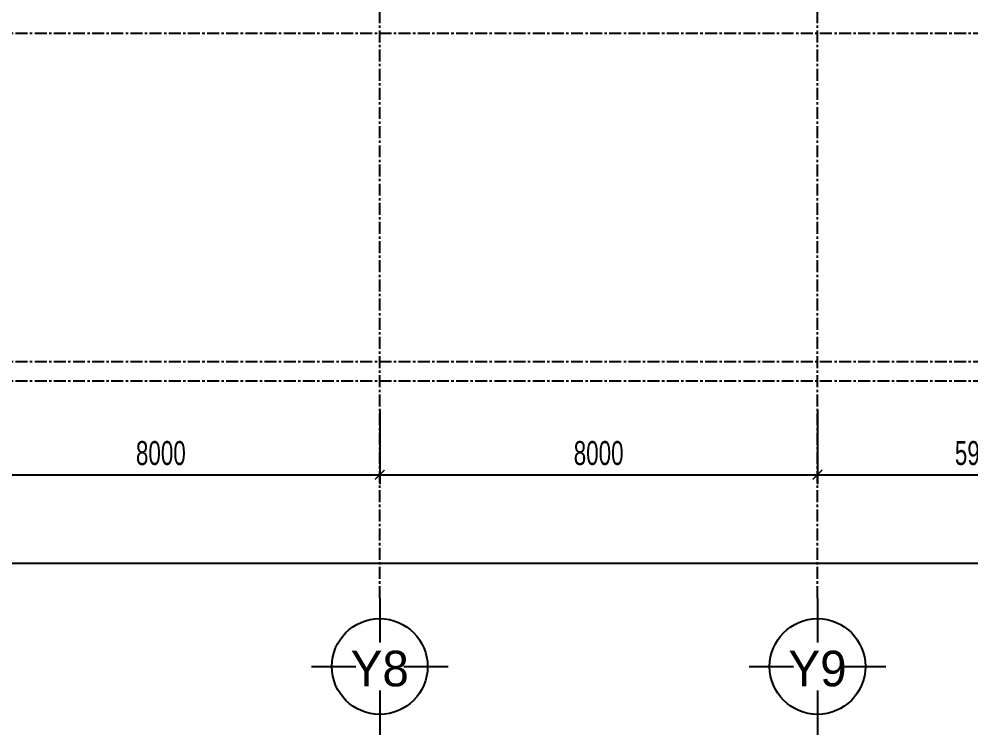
# Model space of a CAD drawing. Header units: inches. Extents: x 2 to 32666, y -5537 to 22.
# Drawn here: x 13998.2 to 14097.6, y -3938.7 to -3863.9 of the extents above; entities that cross this region are included whole.
import ezdxf
from ezdxf.enums import TextEntityAlignment as Align

# ---------------------------------------------------------------- set-up
doc = ezdxf.new("R2010")
doc.units = ezdxf.units.IN
doc.header["$MEASUREMENT"] = 0
doc.linetypes.add('CENTER', pattern=[2, 1.25, -0.25, 0.25, -0.25])
doc.layers.get('Defpoints').update_dxf_attribs({"lineweight": 9})
for name, color, linetype in [('1', 1, 'Continuous'), ('DIM', 8, 'Continuous'), ('Kyhieu', 7, 'Continuous'), ('Tim truc', 8, 'Continuous')]:
    doc.layers.add(name, color=color, linetype=linetype)
doc.styles.add('AVO', font='VAVOB.TTF')
doc.styles.add('ST1', font='vnshx.shx', dxfattribs={"width": 0.7})
doc.dimstyles.new('175', dxfattribs={"dimtxt": 2.5, "dimasz": 1, "dimexe": 1, "dimexo": 0, "dimgap": 1, "dimtad": 1, "dimdec": 0, "dimlfac": 175, "dimzin": 0, "dimdsep": 46, "dimtxsty": 'ST1', "dimblk1": 'ARCHTICK', "dimblk2": 'ARCHTICK', "dimsah": 1, "dimcen": 1, "dimdle": 1, "dimclrd": 8, "dimclre": 8, "dimclrt": 3, "dimadec": 0, "dimazin": 0, "dimtfac": 1, "dimtdec": 0, "dimtix": 1, "dimtmove": 1, "dimatfit": 3, "dimldrblk": 'DOTSMALL', "dimfxl": 0, "dimtfill": 1, "dimtolj": 1, "dimtzin": 0, "dimlwd": -1, "dimlwe": -1, "dimarcsym": 0})

# ---------------------------------------------------------------- blocks, each defined once
blk = doc.blocks.new('TRUCVP')
at = {"layer": 'Kyhieu', "color": 1, "linetype": 'Continuous'}
for points in [[(0, 17.5), (0, 50)], [(-50, 0), (-17.5, 0)], [(17.5, 0), (50, 0)], [(0, -50), (0, -17.5)]]:
    blk.add_lwpolyline(points, dxfattribs=at)
at = {"layer": 'Kyhieu', "color": 40, "linetype": 'Continuous'}
blk.add_circle((0, 0), 35, dxfattribs=at)
blk = doc.blocks.new('_ArchTick')
at = {"color": 0, "linetype": 'ByBlock', "const_width": 0.15}
blk.add_lwpolyline([(-0.5, -0.5), (0.5, 0.5)], dxfattribs=at)
blk = doc.blocks.new('*D6293')
at = {"layer": 'Defpoints', "color": 0, "transparency": 16777216}
for p in [(14035.832, -3904.742), (13990.117, -3906.72), (14035.832, -3911.505)]:
    blk.add_point(p, dxfattribs=at)
at = {"layer": 'DIM', "color": 8, "linetype": 'Continuous', "transparency": 16777216}
for p, q in [((14035.832, -3904.742), (14035.832, -3912.505)), ((13990.117, -3906.72), (13990.117, -3912.505)), ((13989.117, -3911.505), (14036.832, -3911.505))]:
    blk.add_line(p, q, dxfattribs=at)
at = {"layer": 'DIM', "color": 8, "transparency": 16777216, "rotation": 180}
blk.add_blockref('_ArchTick', (13990.117, -3911.505), dxfattribs=at)
at = {"layer": 'DIM', "color": 8, "transparency": 16777216}
blk.add_blockref('_ArchTick', (14035.832, -3911.505), dxfattribs=at)
at = {"layer": 'DIM', "color": 3, "transparency": 16777216, "insert": (14012.974, -3909.255), "char_height": 2.5, "attachment_point": 5, "style": 'ST1', "bg_fill": 3, "box_fill_scale": 1.25, "bg_fill_color": 256, "bg_fill_true_color": 13158600, "bg_fill_transparency": 0}
blk.add_mtext('\\A1;8000', dxfattribs=at)
blk = doc.blocks.new('_DotSmall')
at = {"color": 0, "linetype": 'ByBlock', "const_width": 0.5}
blk.add_lwpolyline([(-0.0625, 0, 1), (0.0625, 0, 1)], format="xyb", close=True, dxfattribs=at)
blk = doc.blocks.new('*D6294')
at = {"layer": 'Defpoints', "color": 0, "transparency": 16777216}
for p in [(14035.832, -3904.742), (14081.546, -3904.742), (14081.546, -3911.505)]:
    blk.add_point(p, dxfattribs=at)
at = {"layer": 'DIM', "color": 8, "linetype": 'Continuous', "transparency": 16777216}
for p, q in [((14035.832, -3904.742), (14035.832, -3912.505)), ((14081.546, -3904.742), (14081.546, -3912.505)), ((14034.832, -3911.505), (14082.546, -3911.505))]:
    blk.add_line(p, q, dxfattribs=at)
at = {"layer": 'DIM', "color": 8, "transparency": 16777216, "rotation": 180}
blk.add_blockref('_ArchTick', (14035.832, -3911.505), dxfattribs=at)
at = {"layer": 'DIM', "color": 8, "transparency": 16777216}
blk.add_blockref('_ArchTick', (14081.546, -3911.505), dxfattribs=at)
at = {"layer": 'DIM', "color": 3, "transparency": 16777216, "insert": (14058.689, -3909.255), "char_height": 2.5, "attachment_point": 5, "style": 'ST1', "bg_fill": 3, "box_fill_scale": 1.25, "bg_fill_color": 256, "bg_fill_true_color": 13158600, "bg_fill_transparency": 0}
blk.add_mtext('\\A1;8000', dxfattribs=at)
blk = doc.blocks.new('*D6295')
at = {"layer": 'Defpoints', "color": 0, "transparency": 16777216}
for p in [(14081.546, -3904.742), (14115.432, -3907.512), (14115.432, -3911.505)]:
    blk.add_point(p, dxfattribs=at)
at = {"layer": 'DIM', "color": 8, "linetype": 'Continuous', "transparency": 16777216}
for p, q in [((14081.546, -3904.742), (14081.546, -3912.505)), ((14115.432, -3907.512), (14115.432, -3912.505)), ((14080.546, -3911.505), (14116.432, -3911.505))]:
    blk.add_line(p, q, dxfattribs=at)
at = {"layer": 'DIM', "color": 8, "transparency": 16777216, "rotation": 180}
blk.add_blockref('_ArchTick', (14081.546, -3911.505), dxfattribs=at)
at = {"layer": 'DIM', "color": 8, "transparency": 16777216}
blk.add_blockref('_ArchTick', (14115.432, -3911.505), dxfattribs=at)
at = {"layer": 'DIM', "color": 3, "transparency": 16777216, "insert": (14098.489, -3909.255), "char_height": 2.5, "attachment_point": 5, "style": 'ST1', "bg_fill": 3, "box_fill_scale": 1.25, "bg_fill_color": 256, "bg_fill_true_color": 13158600, "bg_fill_transparency": 0}
blk.add_mtext('\\A1;5930', dxfattribs=at)
blk = doc.blocks.new('*D6435')
at = {"layer": '1', "color": 8, "linetype": 'Continuous', "transparency": 16777216}
for p, q in [((13739.089, -3905.212), (13739.089, -3921.738)), ((14215.374, -3905.212), (14215.374, -3921.738)), ((13738.089, -3920.738), (14216.374, -3920.738))]:
    blk.add_line(p, q, dxfattribs=at)
at = {"layer": 'Defpoints', "color": 0, "transparency": 16777216}
for p in [(13739.089, -3905.212), (14215.374, -3905.212), (14215.374, -3920.738)]:
    blk.add_point(p, dxfattribs=at)
at = {"layer": '1', "color": 8, "transparency": 16777216, "rotation": 180}
blk.add_blockref('_ArchTick', (13739.089, -3920.738), dxfattribs=at)
at = {"layer": '1', "color": 8, "transparency": 16777216}
blk.add_blockref('_ArchTick', (14215.374, -3920.738), dxfattribs=at)
at = {"layer": '1', "color": 3, "transparency": 16777216, "insert": (13977.232, -3918.488), "char_height": 2.5, "attachment_point": 5, "style": 'ST1', "bg_fill": 3, "box_fill_scale": 1.25, "bg_fill_color": 256, "bg_fill_true_color": 13158600, "bg_fill_transparency": 0}
blk.add_mtext('\\A1;83350', dxfattribs=at)

msp = doc.modelspace()

# ---------------------------------------------------------------- linework, layer by layer
at = {"layer": 'Tim truc', "linetype": 'CENTER'}
for p, q in [((14035.8315, -3924.3761), (14035.8315, -3793.9869)), ((14081.5458, -3924.3761), (14081.5458, -3793.9869)), ((13723.8029, -3865.4155), (14224.8224, -3865.4155)), ((13723.8029, -3899.7012), (14224.8224, -3899.7012)), ((13723.8029, -3901.7012), (14224.8224, -3901.7012))]:
    msp.add_line(p, q, dxfattribs=at)

# ---------------------------------------------------------------- block references
at = {"layer": 'Kyhieu', "ltscale": 10, "xscale": 0.1428571428571428, "yscale": 0.1428571428571428, "zscale": 0.1428571428571428, "rotation": 270}
for p in [(14035.8315, -3931.5189), (14081.5458, -3931.5189)]:
    msp.add_blockref('TRUCVP', p, dxfattribs=at)

# ---------------------------------------------------------------- texts
at = {"layer": 'Kyhieu', "color": 3, "ltscale": 10, "style": 'AVO'}
for s, p in [('Y8', (14035.8315, -3931.7298)), ('Y9', (14081.5458, -3931.7298))]:
    msp.add_text(s, height=3.71429, dxfattribs=at).set_placement(p, align=Align.MIDDLE_CENTER)

# ---------------------------------------------------------------- next in the draw order: dimensions: what is measured, and where the dimension line sits
at = {"layer": 'DIM'}
dim = msp.add_linear_dim(base=(14035.8315, -3911.5053), p1=(13990.1172, -3906.7204), p2=(14035.8315, -3904.7418), dimstyle='175', dxfattribs=at)
dim.commit()
dim.dimension.update_dxf_attribs({"geometry": '*D6293', "text_midpoint": (14012.9744, -3909.2553)})

# ---------------------------------------------------------------- next in the draw order: dimensions: what is measured, and where the dimension line sits
dim = msp.add_linear_dim(base=(14081.5458, -3911.5053), p1=(14035.8315, -3904.7418), p2=(14081.5458, -3904.7418), dimstyle='175', dxfattribs=at)
dim.commit()
dim.dimension.update_dxf_attribs({"geometry": '*D6294', "text_midpoint": (14058.6887, -3909.2553)})

# ---------------------------------------------------------------- next in the draw order: dimensions: what is measured, and where the dimension line sits
dim = msp.add_linear_dim(base=(14115.4315, -3911.5053), p1=(14081.5458, -3904.7418), p2=(14115.4315, -3907.5117), dimstyle='175', dxfattribs=at)
dim.commit()
dim.dimension.update_dxf_attribs({"geometry": '*D6295', "text_midpoint": (14098.4887, -3909.2553)})

# ---------------------------------------------------------------- next in the draw order: dimensions: what is measured, and where the dimension line sits
at = {"layer": '1'}
dim = msp.add_linear_dim(base=(14215.3744, -3920.7376), p1=(13739.0887, -3905.212), p2=(14215.3744, -3905.212), dimstyle='175', dxfattribs=at)
dim.commit()
dim.dimension.update_dxf_attribs({"geometry": '*D6435', "text_midpoint": (13977.2315, -3918.4876)})

doc.saveas('drawing.dxf')
